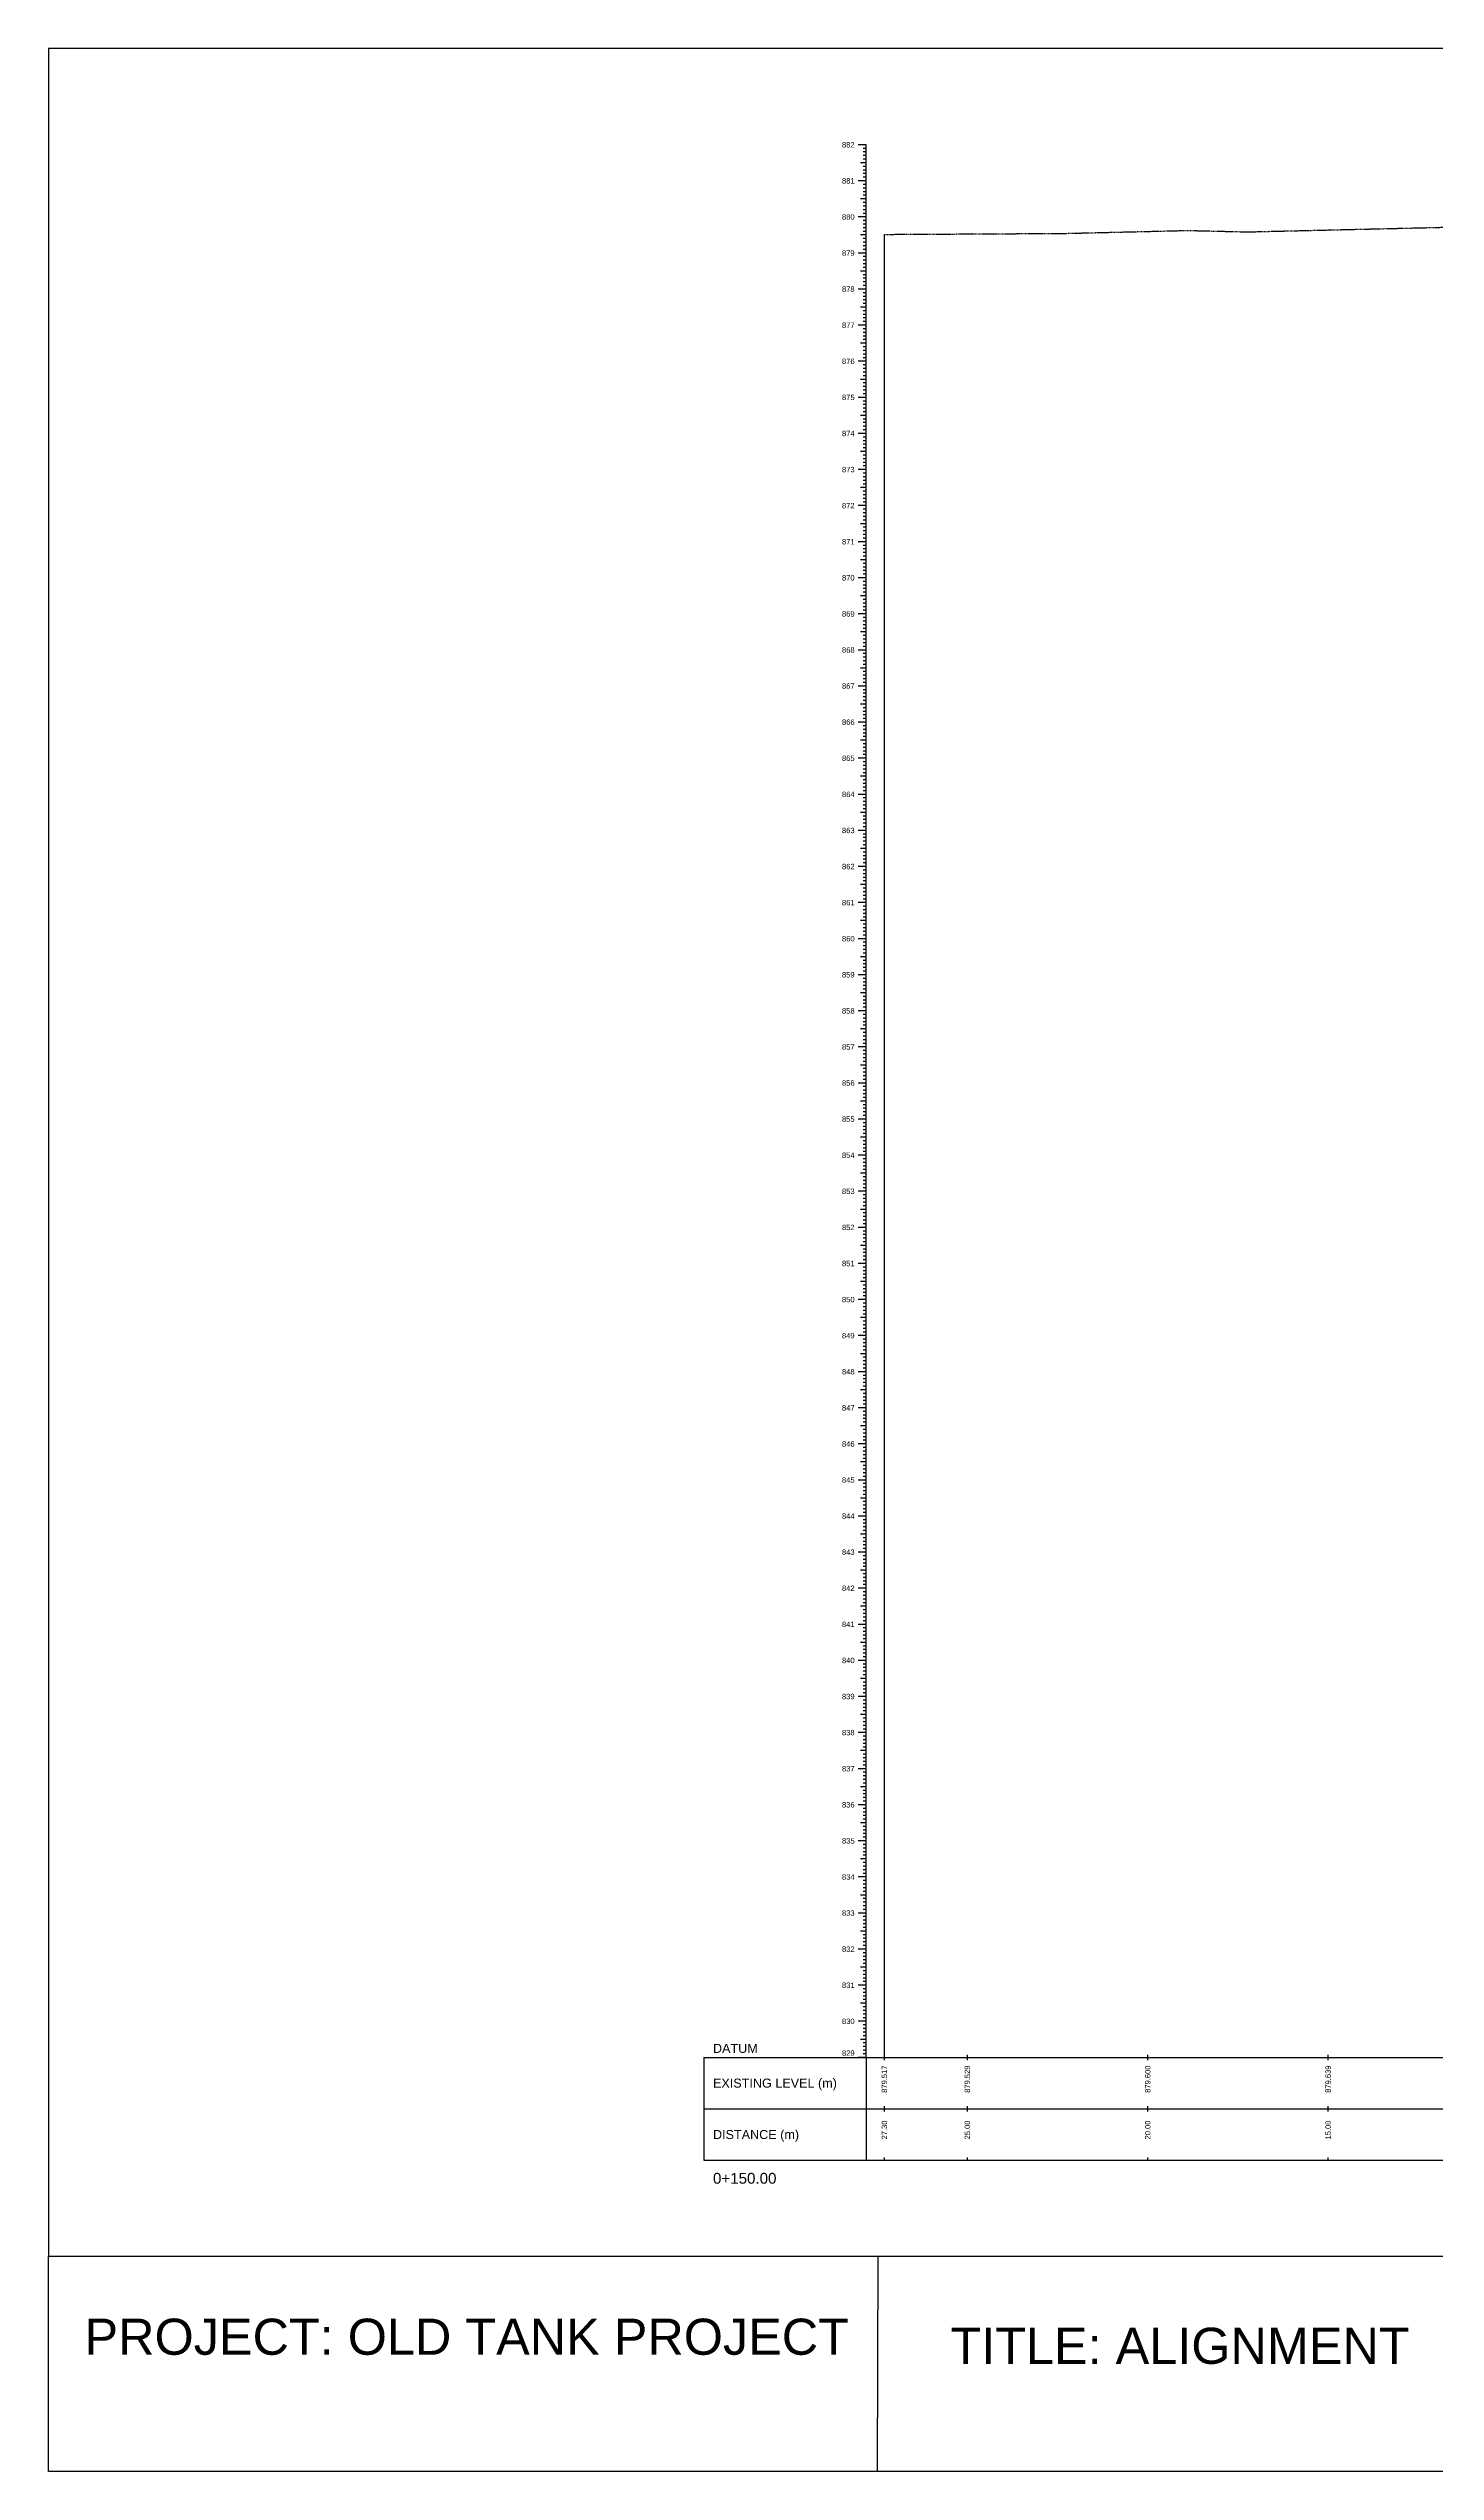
# Model space of a CAD drawing. Header units: millimetres. Extents: x 2640 to 12113, y 6003 to 13668.
# Drawn here: x 3529 to 3914, y 11706 to 12377 of the extents above; entities that cross this region are included whole.
import ezdxf
from ezdxf.enums import TextEntityAlignment as Align

# ---------------------------------------------------------------- set-up
doc = ezdxf.new("R2010")
doc.units = ezdxf.units.MM
doc.linetypes.add('HIDDEN', pattern=[0.375, 0.25, -0.125])
doc.layers.add('CS_Drawing', color=7, linetype='Continuous')
doc.layers.add('GL', color=3, linetype='HIDDEN')
doc.styles.get("Standard").update_dxf_attribs({"font": 'arial.ttf'})

msp = doc.modelspace()

# ---------------------------------------------------------------- linework, layer by layer
for points in [[(3529.04, 11765.403), (4279.04, 11765.403), (4279.04, 12377.195), (3529.04, 12377.195)], [(3529.04, 11765.403), (4279.04, 11765.403), (4279.04, 11705.743), (3529.04, 11705.743)], [(3759.04, 11765.403), (3929.04, 11765.403), (3928.861, 11705.743), (3758.861, 11705.743)]]:
    msp.add_lwpolyline(points, close=True)
at = {"layer": 'CS_Drawing'}
for p, q in [((3755.73, 12350.504), (3753.48, 12350.504)), ((3755.73, 12350.504), (3754.155, 12350.504)), ((3755.73, 12349.504), (3754.83, 12349.504)), ((3755.73, 12348.504), (3754.83, 12348.504)), ((3755.73, 11820.504), (3755.73, 12350.504)), ((3755.73, 12345.504), (3754.155, 12345.504)), ((3755.73, 12347.504), (3754.83, 12347.504)), ((3755.73, 12346.504), (3754.83, 12346.504)), ((3755.73, 12345.504), (3754.83, 12345.504)), ((3755.73, 12344.504), (3754.83, 12344.504)), ((3755.73, 12343.504), (3754.83, 12343.504)), ((3755.73, 12342.504), (3754.83, 12342.504)), ((3755.73, 12341.504), (3754.83, 12341.504)), ((3755.73, 12340.504), (3753.48, 12340.504)), ((3755.73, 12340.504), (3754.155, 12340.504)), ((3755.73, 12335.504), (3754.155, 12335.504)), ((3755.73, 12340.504), (3754.83, 12340.504)), ((3755.73, 12339.504), (3754.83, 12339.504)), ((3755.73, 12338.504), (3754.83, 12338.504)), ((3755.73, 12337.504), (3754.83, 12337.504)), ((3755.73, 12336.504), (3754.83, 12336.504)), ((3755.73, 12335.504), (3754.83, 12335.504)), ((3755.73, 12330.504), (3753.48, 12330.504)), ((3755.73, 12330.504), (3754.155, 12330.504)), ((3755.73, 12334.504), (3754.83, 12334.504)), ((3755.73, 12333.504), (3754.83, 12333.504)), ((3755.73, 12332.504), (3754.83, 12332.504)), ((3755.73, 12331.504), (3754.83, 12331.504)), ((3755.73, 12330.504), (3754.83, 12330.504)), ((3755.73, 12329.504), (3754.83, 12329.504)), ((3755.73, 12328.504), (3754.83, 12328.504)), ((3755.73, 12325.504), (3754.155, 12325.504)), ((3755.73, 12327.504), (3754.83, 12327.504)), ((3755.73, 12326.504), (3754.83, 12326.504)), ((3755.73, 12325.504), (3754.83, 12325.504)), ((3755.73, 12324.504), (3754.83, 12324.504)), ((3755.73, 12323.504), (3754.83, 12323.504)), ((3755.73, 12322.504), (3754.83, 12322.504)), ((3755.73, 12321.504), (3754.83, 12321.504)), ((3760.73, 11820.504), (3760.73, 12325.674)), ((3755.73, 12320.504), (3753.48, 12320.504)), ((3755.73, 12320.504), (3754.155, 12320.504)), ((3755.73, 12315.504), (3754.155, 12315.504)), ((3755.73, 12320.504), (3754.83, 12320.504)), ((3755.73, 12319.504), (3754.83, 12319.504)), ((3755.73, 12318.504), (3754.83, 12318.504)), ((3755.73, 12317.504), (3754.83, 12317.504)), ((3755.73, 12316.504), (3754.83, 12316.504)), ((3755.73, 12315.504), (3754.83, 12315.504)), ((3755.73, 12314.504), (3754.83, 12314.504)), ((3755.73, 12310.504), (3753.48, 12310.504)), ((3755.73, 12310.504), (3754.155, 12310.504)), ((3755.73, 12313.504), (3754.83, 12313.504)), ((3755.73, 12312.504), (3754.83, 12312.504)), ((3755.73, 12311.504), (3754.83, 12311.504)), ((3755.73, 12310.504), (3754.83, 12310.504)), ((3755.73, 12309.504), (3754.83, 12309.504)), ((3755.73, 12308.504), (3754.83, 12308.504)), ((3755.73, 12305.504), (3754.155, 12305.504)), ((3755.73, 12307.504), (3754.83, 12307.504)), ((3755.73, 12306.504), (3754.83, 12306.504)), ((3755.73, 12305.504), (3754.83, 12305.504)), ((3755.73, 12304.504), (3754.83, 12304.504)), ((3755.73, 12303.504), (3754.83, 12303.504)), ((3755.73, 12302.504), (3754.83, 12302.504)), ((3755.73, 12301.504), (3754.83, 12301.504)), ((3755.73, 12300.504), (3753.48, 12300.504)), ((3755.73, 12300.504), (3754.155, 12300.504)), ((3755.73, 12295.504), (3754.155, 12295.504)), ((3755.73, 12300.504), (3754.83, 12300.504)), ((3755.73, 12299.504), (3754.83, 12299.504)), ((3755.73, 12298.504), (3754.83, 12298.504)), ((3755.73, 12297.504), (3754.83, 12297.504)), ((3755.73, 12296.504), (3754.83, 12296.504)), ((3755.73, 12295.504), (3754.83, 12295.504)), ((3755.73, 12294.504), (3754.83, 12294.504)), ((3755.73, 12290.504), (3753.48, 12290.504)), ((3755.73, 12290.504), (3754.155, 12290.504)), ((3755.73, 12293.504), (3754.83, 12293.504)), ((3755.73, 12292.504), (3754.83, 12292.504)), ((3755.73, 12291.504), (3754.83, 12291.504)), ((3755.73, 12290.504), (3754.83, 12290.504)), ((3755.73, 12289.504), (3754.83, 12289.504)), ((3755.73, 12288.504), (3754.83, 12288.504)), ((3755.73, 12285.504), (3754.155, 12285.504)), ((3755.73, 12287.504), (3754.83, 12287.504)), ((3755.73, 12286.504), (3754.83, 12286.504)), ((3755.73, 12285.504), (3754.83, 12285.504)), ((3755.73, 12284.504), (3754.83, 12284.504)), ((3755.73, 12283.504), (3754.83, 12283.504)), ((3755.73, 12282.504), (3754.83, 12282.504)), ((3755.73, 12281.504), (3754.83, 12281.504)), ((3755.73, 12280.504), (3753.48, 12280.504)), ((3755.73, 12280.504), (3754.155, 12280.504)), ((3755.73, 12275.504), (3754.155, 12275.504)), ((3755.73, 12280.504), (3754.83, 12280.504)), ((3755.73, 12279.504), (3754.83, 12279.504)), ((3755.73, 12278.504), (3754.83, 12278.504)), ((3755.73, 12277.504), (3754.83, 12277.504)), ((3755.73, 12276.504), (3754.83, 12276.504)), ((3755.73, 12275.504), (3754.83, 12275.504)), ((3755.73, 12274.504), (3754.83, 12274.504)), ((3755.73, 12270.504), (3753.48, 12270.504)), ((3755.73, 12270.504), (3754.155, 12270.504)), ((3755.73, 12273.504), (3754.83, 12273.504)), ((3755.73, 12272.504), (3754.83, 12272.504)), ((3755.73, 12271.504), (3754.83, 12271.504)), ((3755.73, 12270.504), (3754.83, 12270.504)), ((3755.73, 12269.504), (3754.83, 12269.504)), ((3755.73, 12268.504), (3754.83, 12268.504)), ((3755.73, 12267.504), (3754.83, 12267.504)), ((3755.73, 12265.504), (3754.155, 12265.504)), ((3755.73, 12266.504), (3754.83, 12266.504)), ((3755.73, 12265.504), (3754.83, 12265.504)), ((3755.73, 12264.504), (3754.83, 12264.504)), ((3755.73, 12263.504), (3754.83, 12263.504)), ((3755.73, 12262.504), (3754.83, 12262.504)), ((3755.73, 12261.504), (3754.83, 12261.504)), ((3755.73, 12260.504), (3753.48, 12260.504)), ((3755.73, 12260.504), (3754.155, 12260.504)), ((3755.73, 12255.504), (3754.155, 12255.504)), ((3755.73, 12260.504), (3754.83, 12260.504)), ((3755.73, 12259.504), (3754.83, 12259.504)), ((3755.73, 12258.504), (3754.83, 12258.504)), ((3755.73, 12257.504), (3754.83, 12257.504)), ((3755.73, 12256.504), (3754.83, 12256.504)), ((3755.73, 12255.504), (3754.83, 12255.504)), ((3755.73, 12254.504), (3754.83, 12254.504)), ((3755.73, 12250.504), (3753.48, 12250.504)), ((3755.73, 12250.504), (3754.155, 12250.504)), ((3755.73, 12253.504), (3754.83, 12253.504)), ((3755.73, 12252.504), (3754.83, 12252.504)), ((3755.73, 12251.504), (3754.83, 12251.504)), ((3755.73, 12250.504), (3754.83, 12250.504)), ((3755.73, 12249.504), (3754.83, 12249.504)), ((3755.73, 12248.504), (3754.83, 12248.504)), ((3755.73, 12247.504), (3754.83, 12247.504)), ((3755.73, 12245.504), (3754.155, 12245.504)), ((3755.73, 12246.504), (3754.83, 12246.504)), ((3755.73, 12245.504), (3754.83, 12245.504)), ((3755.73, 12244.504), (3754.83, 12244.504)), ((3755.73, 12243.504), (3754.83, 12243.504)), ((3755.73, 12242.504), (3754.83, 12242.504)), ((3755.73, 12241.504), (3754.83, 12241.504)), ((3755.73, 12240.504), (3753.48, 12240.504)), ((3755.73, 12240.504), (3754.155, 12240.504)), ((3755.73, 12235.504), (3754.155, 12235.504)), ((3755.73, 12240.504), (3754.83, 12240.504)), ((3755.73, 12239.504), (3754.83, 12239.504)), ((3755.73, 12238.504), (3754.83, 12238.504)), ((3755.73, 12237.504), (3754.83, 12237.504)), ((3755.73, 12236.504), (3754.83, 12236.504)), ((3755.73, 12235.504), (3754.83, 12235.504)), ((3755.73, 12234.504), (3754.83, 12234.504)), ((3755.73, 12230.504), (3753.48, 12230.504)), ((3755.73, 12230.504), (3754.155, 12230.504)), ((3755.73, 12233.504), (3754.83, 12233.504)), ((3755.73, 12232.504), (3754.83, 12232.504)), ((3755.73, 12231.504), (3754.83, 12231.504)), ((3755.73, 12230.504), (3754.83, 12230.504)), ((3755.73, 12229.504), (3754.83, 12229.504)), ((3755.73, 12228.504), (3754.83, 12228.504)), ((3755.73, 12227.504), (3754.83, 12227.504)), ((3755.73, 12220.504), (3753.48, 12220.504)), ((3755.73, 12225.504), (3754.155, 12225.504)), ((3755.73, 12220.504), (3754.155, 12220.504)), ((3755.73, 12226.504), (3754.83, 12226.504)), ((3755.73, 12225.504), (3754.83, 12225.504)), ((3755.73, 12224.504), (3754.83, 12224.504)), ((3755.73, 12223.504), (3754.83, 12223.504)), ((3755.73, 12222.504), (3754.83, 12222.504)), ((3755.73, 12221.504), (3754.83, 12221.504)), ((3755.73, 12220.504), (3754.83, 12220.504)), ((3755.73, 12215.504), (3754.155, 12215.504)), ((3755.73, 12219.504), (3754.83, 12219.504)), ((3755.73, 12218.504), (3754.83, 12218.504)), ((3755.73, 12217.504), (3754.83, 12217.504)), ((3755.73, 12216.504), (3754.83, 12216.504)), ((3755.73, 12215.504), (3754.83, 12215.504)), ((3755.73, 12214.504), (3754.83, 12214.504)), ((3755.73, 12210.504), (3753.48, 12210.504)), ((3755.73, 12210.504), (3754.155, 12210.504)), ((3755.73, 12213.504), (3754.83, 12213.504)), ((3755.73, 12212.504), (3754.83, 12212.504)), ((3755.73, 12211.504), (3754.83, 12211.504)), ((3755.73, 12210.504), (3754.83, 12210.504)), ((3755.73, 12209.504), (3754.83, 12209.504)), ((3755.73, 12208.504), (3754.83, 12208.504)), ((3755.73, 12207.504), (3754.83, 12207.504)), ((3755.73, 12200.504), (3753.48, 12200.504)), ((3755.73, 12205.504), (3754.155, 12205.504)), ((3755.73, 12200.504), (3754.155, 12200.504)), ((3755.73, 12206.504), (3754.83, 12206.504)), ((3755.73, 12205.504), (3754.83, 12205.504)), ((3755.73, 12204.504), (3754.83, 12204.504)), ((3755.73, 12203.504), (3754.83, 12203.504)), ((3755.73, 12202.504), (3754.83, 12202.504)), ((3755.73, 12201.504), (3754.83, 12201.504)), ((3755.73, 12200.504), (3754.83, 12200.504)), ((3755.73, 12195.504), (3754.155, 12195.504)), ((3755.73, 12199.504), (3754.83, 12199.504)), ((3755.73, 12198.504), (3754.83, 12198.504)), ((3755.73, 12197.504), (3754.83, 12197.504)), ((3755.73, 12196.504), (3754.83, 12196.504)), ((3755.73, 12195.504), (3754.83, 12195.504)), ((3755.73, 12194.504), (3754.83, 12194.504)), ((3755.73, 12190.504), (3753.48, 12190.504)), ((3755.73, 12190.504), (3754.155, 12190.504)), ((3755.73, 12193.504), (3754.83, 12193.504)), ((3755.73, 12192.504), (3754.83, 12192.504)), ((3755.73, 12191.504), (3754.83, 12191.504)), ((3755.73, 12190.504), (3754.83, 12190.504)), ((3755.73, 12189.504), (3754.83, 12189.504)), ((3755.73, 12188.504), (3754.83, 12188.504)), ((3755.73, 12187.504), (3754.83, 12187.504)), ((3755.73, 12180.504), (3753.48, 12180.504)), ((3755.73, 12185.504), (3754.155, 12185.504)), ((3755.73, 12180.504), (3754.155, 12180.504)), ((3755.73, 12186.504), (3754.83, 12186.504)), ((3755.73, 12185.504), (3754.83, 12185.504)), ((3755.73, 12184.504), (3754.83, 12184.504)), ((3755.73, 12183.504), (3754.83, 12183.504)), ((3755.73, 12182.504), (3754.83, 12182.504)), ((3755.73, 12181.504), (3754.83, 12181.504)), ((3755.73, 12180.504), (3754.83, 12180.504)), ((3755.73, 12175.504), (3754.155, 12175.504)), ((3755.73, 12179.504), (3754.83, 12179.504)), ((3755.73, 12178.504), (3754.83, 12178.504)), ((3755.73, 12177.504), (3754.83, 12177.504)), ((3755.73, 12176.504), (3754.83, 12176.504)), ((3755.73, 12175.504), (3754.83, 12175.504)), ((3755.73, 12174.504), (3754.83, 12174.504)), ((3755.73, 12173.504), (3754.83, 12173.504)), ((3755.73, 12170.504), (3753.48, 12170.504)), ((3755.73, 12170.504), (3754.155, 12170.504)), ((3755.73, 12172.504), (3754.83, 12172.504)), ((3755.73, 12171.504), (3754.83, 12171.504)), ((3755.73, 12170.504), (3754.83, 12170.504)), ((3755.73, 12169.504), (3754.83, 12169.504)), ((3755.73, 12168.504), (3754.83, 12168.504)), ((3755.73, 12167.504), (3754.83, 12167.504)), ((3755.73, 12160.504), (3753.48, 12160.504)), ((3755.73, 12165.504), (3754.155, 12165.504)), ((3755.73, 12160.504), (3754.155, 12160.504)), ((3755.73, 12166.504), (3754.83, 12166.504)), ((3755.73, 12165.504), (3754.83, 12165.504)), ((3755.73, 12164.504), (3754.83, 12164.504)), ((3755.73, 12163.504), (3754.83, 12163.504)), ((3755.73, 12162.504), (3754.83, 12162.504)), ((3755.73, 12161.504), (3754.83, 12161.504)), ((3755.73, 12160.504), (3754.83, 12160.504)), ((3755.73, 12155.504), (3754.155, 12155.504)), ((3755.73, 12159.504), (3754.83, 12159.504)), ((3755.73, 12158.504), (3754.83, 12158.504)), ((3755.73, 12157.504), (3754.83, 12157.504)), ((3755.73, 12156.504), (3754.83, 12156.504)), ((3755.73, 12155.504), (3754.83, 12155.504)), ((3755.73, 12154.504), (3754.83, 12154.504)), ((3755.73, 12153.504), (3754.83, 12153.504)), ((3755.73, 12150.504), (3753.48, 12150.504)), ((3755.73, 12150.504), (3754.155, 12150.504)), ((3755.73, 12152.504), (3754.83, 12152.504)), ((3755.73, 12151.504), (3754.83, 12151.504)), ((3755.73, 12150.504), (3754.83, 12150.504)), ((3755.73, 12149.504), (3754.83, 12149.504)), ((3755.73, 12148.504), (3754.83, 12148.504)), ((3755.73, 12147.504), (3754.83, 12147.504)), ((3755.73, 12140.504), (3753.48, 12140.504)), ((3755.73, 12145.504), (3754.155, 12145.504)), ((3755.73, 12140.504), (3754.155, 12140.504)), ((3755.73, 12146.504), (3754.83, 12146.504)), ((3755.73, 12145.504), (3754.83, 12145.504)), ((3755.73, 12144.504), (3754.83, 12144.504)), ((3755.73, 12143.504), (3754.83, 12143.504)), ((3755.73, 12142.504), (3754.83, 12142.504)), ((3755.73, 12141.504), (3754.83, 12141.504)), ((3755.73, 12140.504), (3754.83, 12140.504)), ((3755.73, 12135.504), (3754.155, 12135.504)), ((3755.73, 12139.504), (3754.83, 12139.504)), ((3755.73, 12138.504), (3754.83, 12138.504)), ((3755.73, 12137.504), (3754.83, 12137.504)), ((3755.73, 12136.504), (3754.83, 12136.504)), ((3755.73, 12135.504), (3754.83, 12135.504)), ((3755.73, 12134.504), (3754.83, 12134.504)), ((3755.73, 12133.504), (3754.83, 12133.504)), ((3755.73, 12130.504), (3753.48, 12130.504)), ((3755.73, 12130.504), (3754.155, 12130.504)), ((3755.73, 12132.504), (3754.83, 12132.504)), ((3755.73, 12131.504), (3754.83, 12131.504)), ((3755.73, 12130.504), (3754.83, 12130.504)), ((3755.73, 12129.504), (3754.83, 12129.504)), ((3755.73, 12128.504), (3754.83, 12128.504)), ((3755.73, 12127.504), (3754.83, 12127.504)), ((3755.73, 12126.504), (3754.83, 12126.504)), ((3755.73, 12120.504), (3753.48, 12120.504)), ((3755.73, 12125.504), (3754.155, 12125.504)), ((3755.73, 12120.504), (3754.155, 12120.504)), ((3755.73, 12125.504), (3754.83, 12125.504)), ((3755.73, 12124.504), (3754.83, 12124.504)), ((3755.73, 12123.504), (3754.83, 12123.504)), ((3755.73, 12122.504), (3754.83, 12122.504)), ((3755.73, 12121.504), (3754.83, 12121.504)), ((3755.73, 12120.504), (3754.83, 12120.504)), ((3755.73, 12115.504), (3754.155, 12115.504)), ((3755.73, 12119.504), (3754.83, 12119.504)), ((3755.73, 12118.504), (3754.83, 12118.504)), ((3755.73, 12117.504), (3754.83, 12117.504)), ((3755.73, 12116.504), (3754.83, 12116.504)), ((3755.73, 12115.504), (3754.83, 12115.504)), ((3755.73, 12114.504), (3754.83, 12114.504)), ((3755.73, 12113.504), (3754.83, 12113.504)), ((3755.73, 12110.504), (3753.48, 12110.504)), ((3755.73, 12110.504), (3754.155, 12110.504)), ((3755.73, 12112.504), (3754.83, 12112.504)), ((3755.73, 12111.504), (3754.83, 12111.504)), ((3755.73, 12110.504), (3754.83, 12110.504)), ((3755.73, 12109.504), (3754.83, 12109.504)), ((3755.73, 12108.504), (3754.83, 12108.504)), ((3755.73, 12107.504), (3754.83, 12107.504)), ((3755.73, 12106.504), (3754.83, 12106.504)), ((3755.73, 12100.504), (3753.48, 12100.504)), ((3755.73, 12105.504), (3754.155, 12105.504)), ((3755.73, 12100.504), (3754.155, 12100.504)), ((3755.73, 12105.504), (3754.83, 12105.504)), ((3755.73, 12104.504), (3754.83, 12104.504)), ((3755.73, 12103.504), (3754.83, 12103.504)), ((3755.73, 12102.504), (3754.83, 12102.504)), ((3755.73, 12101.504), (3754.83, 12101.504)), ((3755.73, 12100.504), (3754.83, 12100.504)), ((3755.73, 12095.504), (3754.155, 12095.504)), ((3755.73, 12099.504), (3754.83, 12099.504)), ((3755.73, 12098.504), (3754.83, 12098.504)), ((3755.73, 12097.504), (3754.83, 12097.504)), ((3755.73, 12096.504), (3754.83, 12096.504)), ((3755.73, 12095.504), (3754.83, 12095.504)), ((3755.73, 12094.504), (3754.83, 12094.504)), ((3755.73, 12093.504), (3754.83, 12093.504)), ((3755.73, 12090.504), (3753.48, 12090.504)), ((3755.73, 12090.504), (3754.155, 12090.504)), ((3755.73, 12092.504), (3754.83, 12092.504)), ((3755.73, 12091.504), (3754.83, 12091.504)), ((3755.73, 12090.504), (3754.83, 12090.504)), ((3755.73, 12089.504), (3754.83, 12089.504)), ((3755.73, 12088.504), (3754.83, 12088.504)), ((3755.73, 12087.504), (3754.83, 12087.504)), ((3755.73, 12086.504), (3754.83, 12086.504)), ((3755.73, 12080.504), (3753.48, 12080.504)), ((3755.73, 12085.504), (3754.155, 12085.504)), ((3755.73, 12080.504), (3754.155, 12080.504)), ((3755.73, 12085.504), (3754.83, 12085.504)), ((3755.73, 12084.504), (3754.83, 12084.504)), ((3755.73, 12083.504), (3754.83, 12083.504)), ((3755.73, 12082.504), (3754.83, 12082.504)), ((3755.73, 12081.504), (3754.83, 12081.504)), ((3755.73, 12080.504), (3754.83, 12080.504)), ((3755.73, 12079.504), (3754.83, 12079.504)), ((3755.73, 12075.504), (3754.155, 12075.504)), ((3755.73, 12078.504), (3754.83, 12078.504)), ((3755.73, 12077.504), (3754.83, 12077.504)), ((3755.73, 12076.504), (3754.83, 12076.504)), ((3755.73, 12075.504), (3754.83, 12075.504)), ((3755.73, 12074.504), (3754.83, 12074.504)), ((3755.73, 12073.504), (3754.83, 12073.504)), ((3755.73, 12070.504), (3753.48, 12070.504)), ((3755.73, 12070.504), (3754.155, 12070.504)), ((3755.73, 12072.504), (3754.83, 12072.504)), ((3755.73, 12071.504), (3754.83, 12071.504)), ((3755.73, 12070.504), (3754.83, 12070.504)), ((3755.73, 12069.504), (3754.83, 12069.504)), ((3755.73, 12068.504), (3754.83, 12068.504)), ((3755.73, 12067.504), (3754.83, 12067.504)), ((3755.73, 12066.504), (3754.83, 12066.504)), ((3755.73, 12060.504), (3753.48, 12060.504)), ((3755.73, 12065.504), (3754.155, 12065.504)), ((3755.73, 12060.504), (3754.155, 12060.504)), ((3755.73, 12065.504), (3754.83, 12065.504)), ((3755.73, 12064.504), (3754.83, 12064.504)), ((3755.73, 12063.504), (3754.83, 12063.504)), ((3755.73, 12062.504), (3754.83, 12062.504)), ((3755.73, 12061.504), (3754.83, 12061.504)), ((3755.73, 12060.504), (3754.83, 12060.504)), ((3755.73, 12059.504), (3754.83, 12059.504)), ((3755.73, 12055.504), (3754.155, 12055.504)), ((3755.73, 12058.504), (3754.83, 12058.504)), ((3755.73, 12057.504), (3754.83, 12057.504)), ((3755.73, 12056.504), (3754.83, 12056.504)), ((3755.73, 12055.504), (3754.83, 12055.504)), ((3755.73, 12054.504), (3754.83, 12054.504)), ((3755.73, 12053.504), (3754.83, 12053.504)), ((3755.73, 12050.504), (3753.48, 12050.504)), ((3755.73, 12050.504), (3754.155, 12050.504)), ((3755.73, 12052.504), (3754.83, 12052.504)), ((3755.73, 12051.504), (3754.83, 12051.504)), ((3755.73, 12050.504), (3754.83, 12050.504)), ((3755.73, 12049.504), (3754.83, 12049.504)), ((3755.73, 12048.504), (3754.83, 12048.504)), ((3755.73, 12047.504), (3754.83, 12047.504)), ((3755.73, 12046.504), (3754.83, 12046.504)), ((3755.73, 12040.504), (3753.48, 12040.504)), ((3755.73, 12045.504), (3754.155, 12045.504)), ((3755.73, 12040.504), (3754.155, 12040.504)), ((3755.73, 12045.504), (3754.83, 12045.504)), ((3755.73, 12044.504), (3754.83, 12044.504)), ((3755.73, 12043.504), (3754.83, 12043.504)), ((3755.73, 12042.504), (3754.83, 12042.504)), ((3755.73, 12041.504), (3754.83, 12041.504)), ((3755.73, 12040.504), (3754.83, 12040.504)), ((3755.73, 12039.504), (3754.83, 12039.504)), ((3755.73, 12035.504), (3754.155, 12035.504)), ((3755.73, 12038.504), (3754.83, 12038.504)), ((3755.73, 12037.504), (3754.83, 12037.504)), ((3755.73, 12036.504), (3754.83, 12036.504)), ((3755.73, 12035.504), (3754.83, 12035.504)), ((3755.73, 12034.504), (3754.83, 12034.504)), ((3755.73, 12033.504), (3754.83, 12033.504)), ((3755.73, 12032.504), (3754.83, 12032.504)), ((3755.73, 12030.504), (3753.48, 12030.504)), ((3755.73, 12030.504), (3754.155, 12030.504)), ((3755.73, 12031.504), (3754.83, 12031.504)), ((3755.73, 12030.504), (3754.83, 12030.504)), ((3755.73, 12029.504), (3754.83, 12029.504)), ((3755.73, 12028.504), (3754.83, 12028.504)), ((3755.73, 12027.504), (3754.83, 12027.504)), ((3755.73, 12026.504), (3754.83, 12026.504)), ((3755.73, 12020.504), (3753.48, 12020.504)), ((3755.73, 12025.504), (3754.155, 12025.504)), ((3755.73, 12020.504), (3754.155, 12020.504)), ((3755.73, 12025.504), (3754.83, 12025.504)), ((3755.73, 12024.504), (3754.83, 12024.504)), ((3755.73, 12023.504), (3754.83, 12023.504)), ((3755.73, 12022.504), (3754.83, 12022.504)), ((3755.73, 12021.504), (3754.83, 12021.504)), ((3755.73, 12020.504), (3754.83, 12020.504)), ((3755.73, 12019.504), (3754.83, 12019.504)), ((3755.73, 12015.504), (3754.155, 12015.504)), ((3755.73, 12018.504), (3754.83, 12018.504)), ((3755.73, 12017.504), (3754.83, 12017.504)), ((3755.73, 12016.504), (3754.83, 12016.504)), ((3755.73, 12015.504), (3754.83, 12015.504)), ((3755.73, 12014.504), (3754.83, 12014.504)), ((3755.73, 12013.504), (3754.83, 12013.504)), ((3755.73, 12012.504), (3754.83, 12012.504)), ((3755.73, 12010.504), (3753.48, 12010.504)), ((3755.73, 12010.504), (3754.155, 12010.504)), ((3755.73, 12011.504), (3754.83, 12011.504)), ((3755.73, 12010.504), (3754.83, 12010.504)), ((3755.73, 12009.504), (3754.83, 12009.504)), ((3755.73, 12008.504), (3754.83, 12008.504)), ((3755.73, 12007.504), (3754.83, 12007.504)), ((3755.73, 12006.504), (3754.83, 12006.504)), ((3755.73, 12000.504), (3753.48, 12000.504)), ((3755.73, 12005.504), (3754.155, 12005.504)), ((3755.73, 12000.504), (3754.155, 12000.504)), ((3755.73, 12005.504), (3754.83, 12005.504)), ((3755.73, 12004.504), (3754.83, 12004.504)), ((3755.73, 12003.504), (3754.83, 12003.504)), ((3755.73, 12002.504), (3754.83, 12002.504)), ((3755.73, 12001.504), (3754.83, 12001.504)), ((3755.73, 12000.504), (3754.83, 12000.504)), ((3755.73, 11999.504), (3754.83, 11999.504)), ((3755.73, 11995.504), (3754.155, 11995.504)), ((3755.73, 11998.504), (3754.83, 11998.504)), ((3755.73, 11997.504), (3754.83, 11997.504)), ((3755.73, 11996.504), (3754.83, 11996.504)), ((3755.73, 11995.504), (3754.83, 11995.504)), ((3755.73, 11994.504), (3754.83, 11994.504)), ((3755.73, 11993.504), (3754.83, 11993.504)), ((3755.73, 11992.504), (3754.83, 11992.504)), ((3755.73, 11990.504), (3753.48, 11990.504)), ((3755.73, 11990.504), (3754.155, 11990.504)), ((3755.73, 11985.504), (3754.155, 11985.504)), ((3755.73, 11991.504), (3754.83, 11991.504)), ((3755.73, 11990.504), (3754.83, 11990.504)), ((3755.73, 11989.504), (3754.83, 11989.504)), ((3755.73, 11988.504), (3754.83, 11988.504)), ((3755.73, 11987.504), (3754.83, 11987.504)), ((3755.73, 11986.504), (3754.83, 11986.504)), ((3755.73, 11985.504), (3754.83, 11985.504)), ((3755.73, 11980.504), (3753.48, 11980.504)), ((3755.73, 11980.504), (3754.155, 11980.504)), ((3755.73, 11984.504), (3754.83, 11984.504)), ((3755.73, 11983.504), (3754.83, 11983.504)), ((3755.73, 11982.504), (3754.83, 11982.504)), ((3755.73, 11981.504), (3754.83, 11981.504)), ((3755.73, 11980.504), (3754.83, 11980.504)), ((3755.73, 11979.504), (3754.83, 11979.504)), ((3755.73, 11975.504), (3754.155, 11975.504)), ((3755.73, 11978.504), (3754.83, 11978.504)), ((3755.73, 11977.504), (3754.83, 11977.504)), ((3755.73, 11976.504), (3754.83, 11976.504)), ((3755.73, 11975.504), (3754.83, 11975.504)), ((3755.73, 11974.504), (3754.83, 11974.504)), ((3755.73, 11973.504), (3754.83, 11973.504)), ((3755.73, 11972.504), (3754.83, 11972.504)), ((3755.73, 11970.504), (3753.48, 11970.504)), ((3755.73, 11970.504), (3754.155, 11970.504)), ((3755.73, 11965.504), (3754.155, 11965.504)), ((3755.73, 11971.504), (3754.83, 11971.504)), ((3755.73, 11970.504), (3754.83, 11970.504)), ((3755.73, 11969.504), (3754.83, 11969.504)), ((3755.73, 11968.504), (3754.83, 11968.504)), ((3755.73, 11967.504), (3754.83, 11967.504)), ((3755.73, 11966.504), (3754.83, 11966.504)), ((3755.73, 11965.504), (3754.83, 11965.504)), ((3755.73, 11960.504), (3753.48, 11960.504)), ((3755.73, 11960.504), (3754.155, 11960.504)), ((3755.73, 11964.504), (3754.83, 11964.504)), ((3755.73, 11963.504), (3754.83, 11963.504)), ((3755.73, 11962.504), (3754.83, 11962.504)), ((3755.73, 11961.504), (3754.83, 11961.504)), ((3755.73, 11960.504), (3754.83, 11960.504)), ((3755.73, 11959.504), (3754.83, 11959.504)), ((3755.73, 11955.504), (3754.155, 11955.504)), ((3755.73, 11958.504), (3754.83, 11958.504)), ((3755.73, 11957.504), (3754.83, 11957.504)), ((3755.73, 11956.504), (3754.83, 11956.504)), ((3755.73, 11955.504), (3754.83, 11955.504)), ((3755.73, 11954.504), (3754.83, 11954.504)), ((3755.73, 11953.504), (3754.83, 11953.504)), ((3755.73, 11952.504), (3754.83, 11952.504)), ((3755.73, 11950.504), (3753.48, 11950.504)), ((3755.73, 11950.504), (3754.155, 11950.504)), ((3755.73, 11945.504), (3754.155, 11945.504)), ((3755.73, 11951.504), (3754.83, 11951.504)), ((3755.73, 11950.504), (3754.83, 11950.504)), ((3755.73, 11949.504), (3754.83, 11949.504)), ((3755.73, 11948.504), (3754.83, 11948.504)), ((3755.73, 11947.504), (3754.83, 11947.504)), ((3755.73, 11946.504), (3754.83, 11946.504)), ((3755.73, 11945.504), (3754.83, 11945.504)), ((3755.73, 11940.504), (3753.48, 11940.504)), ((3755.73, 11940.504), (3754.155, 11940.504)), ((3755.73, 11944.504), (3754.83, 11944.504)), ((3755.73, 11943.504), (3754.83, 11943.504)), ((3755.73, 11942.504), (3754.83, 11942.504)), ((3755.73, 11941.504), (3754.83, 11941.504)), ((3755.73, 11940.504), (3754.83, 11940.504)), ((3755.73, 11939.504), (3754.83, 11939.504)), ((3755.73, 11938.504), (3754.83, 11938.504)), ((3755.73, 11935.504), (3754.155, 11935.504)), ((3755.73, 11937.504), (3754.83, 11937.504)), ((3755.73, 11936.504), (3754.83, 11936.504)), ((3755.73, 11935.504), (3754.83, 11935.504)), ((3755.73, 11934.504), (3754.83, 11934.504)), ((3755.73, 11933.504), (3754.83, 11933.504)), ((3755.73, 11932.504), (3754.83, 11932.504)), ((3755.73, 11930.504), (3753.48, 11930.504)), ((3755.73, 11930.504), (3754.155, 11930.504)), ((3755.73, 11925.504), (3754.155, 11925.504)), ((3755.73, 11931.504), (3754.83, 11931.504)), ((3755.73, 11930.504), (3754.83, 11930.504)), ((3755.73, 11929.504), (3754.83, 11929.504)), ((3755.73, 11928.504), (3754.83, 11928.504)), ((3755.73, 11927.504), (3754.83, 11927.504)), ((3755.73, 11926.504), (3754.83, 11926.504)), ((3755.73, 11925.504), (3754.83, 11925.504)), ((3755.73, 11920.504), (3753.48, 11920.504)), ((3755.73, 11920.504), (3754.155, 11920.504)), ((3755.73, 11924.504), (3754.83, 11924.504)), ((3755.73, 11923.504), (3754.83, 11923.504)), ((3755.73, 11922.504), (3754.83, 11922.504)), ((3755.73, 11921.504), (3754.83, 11921.504)), ((3755.73, 11920.504), (3754.83, 11920.504)), ((3755.73, 11919.504), (3754.83, 11919.504)), ((3755.73, 11918.504), (3754.83, 11918.504)), ((3755.73, 11915.504), (3754.155, 11915.504)), ((3755.73, 11917.504), (3754.83, 11917.504)), ((3755.73, 11916.504), (3754.83, 11916.504)), ((3755.73, 11915.504), (3754.83, 11915.504)), ((3755.73, 11914.504), (3754.83, 11914.504)), ((3755.73, 11913.504), (3754.83, 11913.504)), ((3755.73, 11912.504), (3754.83, 11912.504)), ((3755.73, 11910.504), (3753.48, 11910.504)), ((3755.73, 11910.504), (3754.155, 11910.504)), ((3755.73, 11905.504), (3754.155, 11905.504)), ((3755.73, 11911.504), (3754.83, 11911.504)), ((3755.73, 11910.504), (3754.83, 11910.504)), ((3755.73, 11909.504), (3754.83, 11909.504)), ((3755.73, 11908.504), (3754.83, 11908.504)), ((3755.73, 11907.504), (3754.83, 11907.504)), ((3755.73, 11906.504), (3754.83, 11906.504)), ((3755.73, 11905.504), (3754.83, 11905.504)), ((3755.73, 11900.504), (3753.48, 11900.504)), ((3755.73, 11900.504), (3754.155, 11900.504)), ((3755.73, 11904.504), (3754.83, 11904.504)), ((3755.73, 11903.504), (3754.83, 11903.504)), ((3755.73, 11902.504), (3754.83, 11902.504)), ((3755.73, 11901.504), (3754.83, 11901.504)), ((3755.73, 11900.504), (3754.83, 11900.504)), ((3755.73, 11899.504), (3754.83, 11899.504)), ((3755.73, 11898.504), (3754.83, 11898.504)), ((3755.73, 11895.504), (3754.155, 11895.504)), ((3755.73, 11897.504), (3754.83, 11897.504)), ((3755.73, 11896.504), (3754.83, 11896.504)), ((3755.73, 11895.504), (3754.83, 11895.504)), ((3755.73, 11894.504), (3754.83, 11894.504)), ((3755.73, 11893.504), (3754.83, 11893.504)), ((3755.73, 11892.504), (3754.83, 11892.504)), ((3755.73, 11891.504), (3754.83, 11891.504)), ((3755.73, 11890.504), (3753.48, 11890.504)), ((3755.73, 11890.504), (3754.155, 11890.504)), ((3755.73, 11885.504), (3754.155, 11885.504)), ((3755.73, 11890.504), (3754.83, 11890.504)), ((3755.73, 11889.504), (3754.83, 11889.504)), ((3755.73, 11888.504), (3754.83, 11888.504)), ((3755.73, 11887.504), (3754.83, 11887.504)), ((3755.73, 11886.504), (3754.83, 11886.504)), ((3755.73, 11885.504), (3754.83, 11885.504)), ((3755.73, 11880.504), (3753.48, 11880.504)), ((3755.73, 11880.504), (3754.155, 11880.504)), ((3755.73, 11884.504), (3754.83, 11884.504)), ((3755.73, 11883.504), (3754.83, 11883.504)), ((3755.73, 11882.504), (3754.83, 11882.504)), ((3755.73, 11881.504), (3754.83, 11881.504)), ((3755.73, 11880.504), (3754.83, 11880.504)), ((3755.73, 11879.504), (3754.83, 11879.504)), ((3755.73, 11878.504), (3754.83, 11878.504)), ((3755.73, 11875.504), (3754.155, 11875.504)), ((3755.73, 11877.504), (3754.83, 11877.504)), ((3755.73, 11876.504), (3754.83, 11876.504)), ((3755.73, 11875.504), (3754.83, 11875.504)), ((3755.73, 11874.504), (3754.83, 11874.504)), ((3755.73, 11873.504), (3754.83, 11873.504)), ((3755.73, 11872.504), (3754.83, 11872.504)), ((3755.73, 11871.504), (3754.83, 11871.504)), ((3755.73, 11870.504), (3753.48, 11870.504)), ((3755.73, 11870.504), (3754.155, 11870.504)), ((3755.73, 11865.504), (3754.155, 11865.504)), ((3755.73, 11870.504), (3754.83, 11870.504)), ((3755.73, 11869.504), (3754.83, 11869.504)), ((3755.73, 11868.504), (3754.83, 11868.504)), ((3755.73, 11867.504), (3754.83, 11867.504)), ((3755.73, 11866.504), (3754.83, 11866.504)), ((3755.73, 11865.504), (3754.83, 11865.504)), ((3755.73, 11860.504), (3753.48, 11860.504)), ((3755.73, 11860.504), (3754.155, 11860.504)), ((3755.73, 11864.504), (3754.83, 11864.504)), ((3755.73, 11863.504), (3754.83, 11863.504)), ((3755.73, 11862.504), (3754.83, 11862.504)), ((3755.73, 11861.504), (3754.83, 11861.504)), ((3755.73, 11860.504), (3754.83, 11860.504)), ((3755.73, 11859.504), (3754.83, 11859.504)), ((3755.73, 11858.504), (3754.83, 11858.504)), ((3755.73, 11855.504), (3754.155, 11855.504)), ((3755.73, 11857.504), (3754.83, 11857.504)), ((3755.73, 11856.504), (3754.83, 11856.504)), ((3755.73, 11855.504), (3754.83, 11855.504)), ((3755.73, 11854.504), (3754.83, 11854.504)), ((3755.73, 11853.504), (3754.83, 11853.504)), ((3755.73, 11852.504), (3754.83, 11852.504)), ((3755.73, 11851.504), (3754.83, 11851.504)), ((3755.73, 11850.504), (3753.48, 11850.504)), ((3755.73, 11850.504), (3754.155, 11850.504)), ((3755.73, 11845.504), (3754.155, 11845.504)), ((3755.73, 11850.504), (3754.83, 11850.504)), ((3755.73, 11849.504), (3754.83, 11849.504)), ((3755.73, 11848.504), (3754.83, 11848.504)), ((3755.73, 11847.504), (3754.83, 11847.504)), ((3755.73, 11846.504), (3754.83, 11846.504)), ((3755.73, 11845.504), (3754.83, 11845.504)), ((3755.73, 11844.504), (3754.83, 11844.504)), ((3755.73, 11840.504), (3753.48, 11840.504)), ((3755.73, 11840.504), (3754.155, 11840.504)), ((3755.73, 11843.504), (3754.83, 11843.504)), ((3755.73, 11842.504), (3754.83, 11842.504)), ((3755.73, 11841.504), (3754.83, 11841.504)), ((3755.73, 11840.504), (3754.83, 11840.504)), ((3755.73, 11839.504), (3754.83, 11839.504)), ((3755.73, 11838.504), (3754.83, 11838.504)), ((3755.73, 11835.504), (3754.155, 11835.504)), ((3755.73, 11837.504), (3754.83, 11837.504)), ((3755.73, 11836.504), (3754.83, 11836.504)), ((3755.73, 11835.504), (3754.83, 11835.504)), ((3755.73, 11834.504), (3754.83, 11834.504)), ((3755.73, 11833.504), (3754.83, 11833.504)), ((3755.73, 11832.504), (3754.83, 11832.504)), ((3755.73, 11831.504), (3754.83, 11831.504)), ((3755.73, 11830.504), (3753.48, 11830.504)), ((3755.73, 11830.504), (3754.155, 11830.504)), ((3755.73, 11825.504), (3754.155, 11825.504)), ((3755.73, 11830.504), (3754.83, 11830.504)), ((3755.73, 11829.504), (3754.83, 11829.504)), ((3755.73, 11828.504), (3754.83, 11828.504)), ((3755.73, 11827.504), (3754.83, 11827.504)), ((3755.73, 11826.504), (3754.83, 11826.504)), ((3755.73, 11825.504), (3754.83, 11825.504)), ((3755.73, 11824.504), (3754.83, 11824.504)), ((3710.73, 11820.504), (3755.73, 11820.504)), ((3710.73, 11820.504), (3710.73, 11792.004)), ((3755.73, 11820.504), (3753.48, 11820.504)), ((3755.73, 11820.504), (3754.155, 11820.504)), ((3755.73, 11823.504), (3754.83, 11823.504)), ((3755.73, 11822.504), (3754.83, 11822.504)), ((3755.73, 11821.504), (3754.83, 11821.504)), ((3755.73, 11820.504), (3754.83, 11820.504)), ((3755.73, 11820.504), (4065.866, 11820.504)), ((3755.73, 11820.504), (3755.73, 11792.004)), ((3760.73, 11819.754), (3760.73, 11821.254)), ((3783.73, 11819.754), (3783.73, 11821.254)), ((3833.73, 11819.754), (3833.73, 11821.254)), ((3883.73, 11819.754), (3883.73, 11821.254)), ((3710.73, 11806.254), (3755.73, 11806.254)), ((3755.73, 11806.254), (4065.866, 11806.254)), ((3755.73, 11806.254), (4065.866, 11806.254)), ((3760.73, 11805.504), (3760.73, 11807.004)), ((3783.73, 11805.504), (3783.73, 11807.004)), ((3833.73, 11805.504), (3833.73, 11807.004)), ((3883.73, 11805.504), (3883.73, 11807.004)), ((3710.73, 11792.004), (3755.73, 11792.004)), ((3755.73, 11792.004), (4065.866, 11792.004)), ((3760.73, 11792.004), (3760.73, 11792.754)), ((3783.73, 11792.004), (3783.73, 11792.754)), ((3833.73, 11792.004), (3833.73, 11792.754)), ((3883.73, 11792.004), (3883.73, 11792.754))]:
    msp.add_line(p, q, dxfattribs=at)
at = {"layer": 'GL'}
msp.add_lwpolyline([(3760.73, 12325.674), (3810.514, 12325.944), (3844.709, 12326.764), (3861.461, 12326.374), (3985.095, 12329.284), (4001.756, 12328.714), (4011.554, 12330.894), (4033.728, 12331.984), (4042.829, 12328.054), (4049.091, 12324.774), (4049.75, 12320.314), (4058.609, 11875.944), (4060.866, 11841.964)], dxfattribs=at)

# ---------------------------------------------------------------- texts
at = {"char_height": 10, "attachment_point": 1}
for s, insert in [('PROJECT: OLD TANK PROJECT', (3539.04, 11748.103)), ('TITLE: ALIGNMENT', (3779.04, 11745.588))]:
    msp.add_mtext_dynamic_manual_height_columns(s, width=240, gutter_width=500, heights=[0], dxfattribs=dict(at, insert=insert))
at = {"layer": 'CS_Drawing'}
for s, p in [('882', (3752.48, 12350.504)), ('881', (3752.48, 12340.504)), ('880', (3752.48, 12330.504)), ('879', (3752.48, 12320.504)), ('878', (3752.48, 12310.504)), ('877', (3752.48, 12300.504)), ('876', (3752.48, 12290.504)), ('875', (3752.48, 12280.504)), ('874', (3752.48, 12270.504)), ('873', (3752.48, 12260.504)), ('872', (3752.48, 12250.504)), ('871', (3752.48, 12240.504)), ('870', (3752.48, 12230.504)), ('869', (3752.48, 12220.504)), ('868', (3752.48, 12210.504)), ('867', (3752.48, 12200.504)), ('866', (3752.48, 12190.504)), ('865', (3752.48, 12180.504)), ('864', (3752.48, 12170.504)), ('863', (3752.48, 12160.504)), ('862', (3752.48, 12150.504)), ('861', (3752.48, 12140.504)), ('860', (3752.48, 12130.504)), ('859', (3752.48, 12120.504)), ('858', (3752.48, 12110.504)), ('857', (3752.48, 12100.504)), ('856', (3752.48, 12090.504)), ('855', (3752.48, 12080.504)), ('854', (3752.48, 12070.504)), ('853', (3752.48, 12060.504)), ('852', (3752.48, 12050.504)), ('851', (3752.48, 12040.504)), ('850', (3752.48, 12030.504)), ('849', (3752.48, 12020.504)), ('848', (3752.48, 12010.504)), ('847', (3752.48, 12000.504)), ('846', (3752.48, 11990.504)), ('845', (3752.48, 11980.504)), ('844', (3752.48, 11970.504)), ('843', (3752.48, 11960.504)), ('842', (3752.48, 11950.504)), ('841', (3752.48, 11940.504)), ('840', (3752.48, 11930.504)), ('839', (3752.48, 11920.504)), ('838', (3752.48, 11910.504)), ('837', (3752.48, 11900.504)), ('836', (3752.48, 11890.504)), ('835', (3752.48, 11880.504)), ('834', (3752.48, 11870.504)), ('833', (3752.48, 11860.504)), ('832', (3752.48, 11850.504)), ('831', (3752.48, 11840.504)), ('830', (3752.48, 11830.504))]:
    msp.add_text(s, height=1.5, dxfattribs=at).set_placement(p, align=Align.MIDDLE_RIGHT)
for s, height, p in [('DATUM', 2.5, (3713.23, 11823.004)), ('EXISTING LEVEL (m)', 2.5, (3713.23, 11813.379)), ('DISTANCE (m)', 2.5, (3713.23, 11799.129)), ('0+150.00', 3, (3713.23, 11787.004))]:
    msp.add_text(s, height=height, dxfattribs=at).set_placement(p, align=Align.MIDDLE_LEFT)
msp.add_text('829', height=1.5, dxfattribs=at).set_placement((3752.48, 11820.954), align=Align.RIGHT)
for s, p in [('879.517', (3760.73, 11818.254)), ('879.529', (3783.73, 11818.254)), ('879.600', (3833.73, 11818.254)), ('879.639', (3883.73, 11818.254)), ('27.30', (3760.73, 11803.004)), ('25.00', (3783.73, 11803.004)), ('20.00', (3833.73, 11803.004)), ('15.00', (3883.73, 11803.004))]:
    msp.add_text(s, height=1.5, rotation=90, dxfattribs=at).set_placement(p, align=Align.MIDDLE_RIGHT)

doc.saveas('drawing.dxf')
